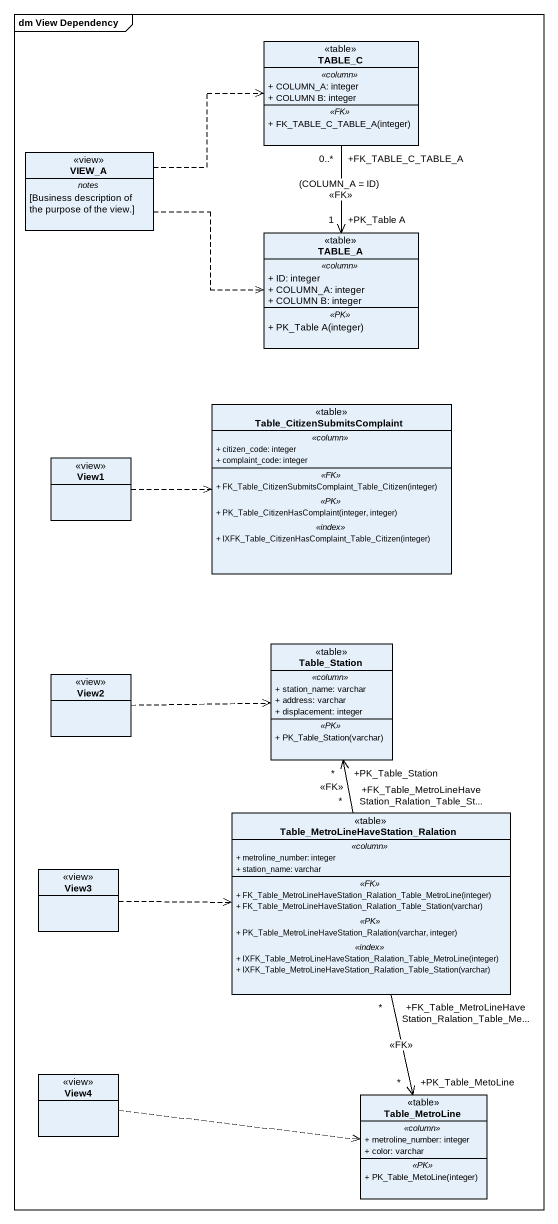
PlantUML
@startuml
mainframe dm View Dependency
hide circle
hide empty members
skinparam classAttributeIconSize 0
class TABLE_C <<table>> {
  .. <<column>> ..
  + COLUMN_A: integer
  + COLUMN B: integer
  .. <<FK>> ..
  + FK_TABLE_C_TABLE_A(integer)
}
class VIEW_A <<view>> {
  -- notes --
  [Business description of the purpose of the view.]
}
class TABLE_A <<table>> {
  .. <<column>> ..
  + ID: integer
  + COLUMN_A: integer
  + COLUMN B: integer
  .. <<PK>> ..
  + PK_Table A(integer)
}
class "Table_CitizenSubmitsComplaint" as Table_CitizenSubmitsComplain <<table>> {
  .. <<column>> ..
  + citizen_code: integer
  + complaint_code: integer
  .. <<FK>> ..
  + FK_Table_CitizenSubmitsComplaint_Table_Citizen(integer)
  .. <<PK>> ..
  + PK_Table_CitizenHasComplaint(integer, integer)
  .. <<index>> ..
  + IXFK_Table_CitizenHasComplaint_Table_Citizen(integer)
}
class View1 <<view>>
class View2 <<view>>
class Table_Station <<table>> {
  .. <<column>> ..
  + station_name: varchar
  + address: varchar
  + displacement: integer
  .. <<PK>> ..
  + PK_Table_Station(varchar)
}
class "Table_MetroLineHaveStation_Ralation" as Table_MetroLineHaveStation <<table>> {
  .. <<column>> ..
  + metroline_number: integer
  + station_name: varchar
  .. <<FK>> ..
  + FK_Table_MetroLineHaveStation_Ralation_Table_MetroLine(integer)
  + FK_Table_MetroLineHaveStation_Ralation_Table_Station(varchar)
  .. <<PK>> ..
  + PK_Table_MetroLineHaveStation_Ralation(varchar, integer)
  .. <<index>> ..
  + IXFK_Table_MetroLineHaveStation_Ralation_Table_MetroLine(integer)
  + IXFK_Table_MetroLineHaveStation_Ralation_Table_Station(varchar)
}
class View3 <<view>>
class View4 <<view>>
class Table_MetroLine <<table>> {
  .. <<column>> ..
  + metroline_number: integer
  + color: varchar
  .. <<PK>> ..
  + PK_Table_MetoLine(integer)
}
TABLE_C "+FK_TABLE_C_TABLE_A\n0..*" --> "+PK_Table A\n1" TABLE_A : (COLUMN_A = ID)\n<<FK>>
VIEW_A .right.> TABLE_C
VIEW_A .right.> TABLE_A
View1 .right.> Table_CitizenSubmitsComplain
View2 .right.> Table_Station
Table_MetroLineHaveStation "+FK_Table_MetroLineHaveStation_Ralation_Table_St...\n*" -up-> "+PK_Table_Station\n*" Table_Station : <<FK>>
Table_MetroLineHaveStation "+FK_Table_MetroLineHaveStation_Ralation_Table_Me...\n*" --> "+PK_Table_MetoLine\n*" Table_MetroLine : <<FK>>
View3 .right.> Table_MetroLineHaveStation
View4 .right.> Table_MetroLine
@enduml
